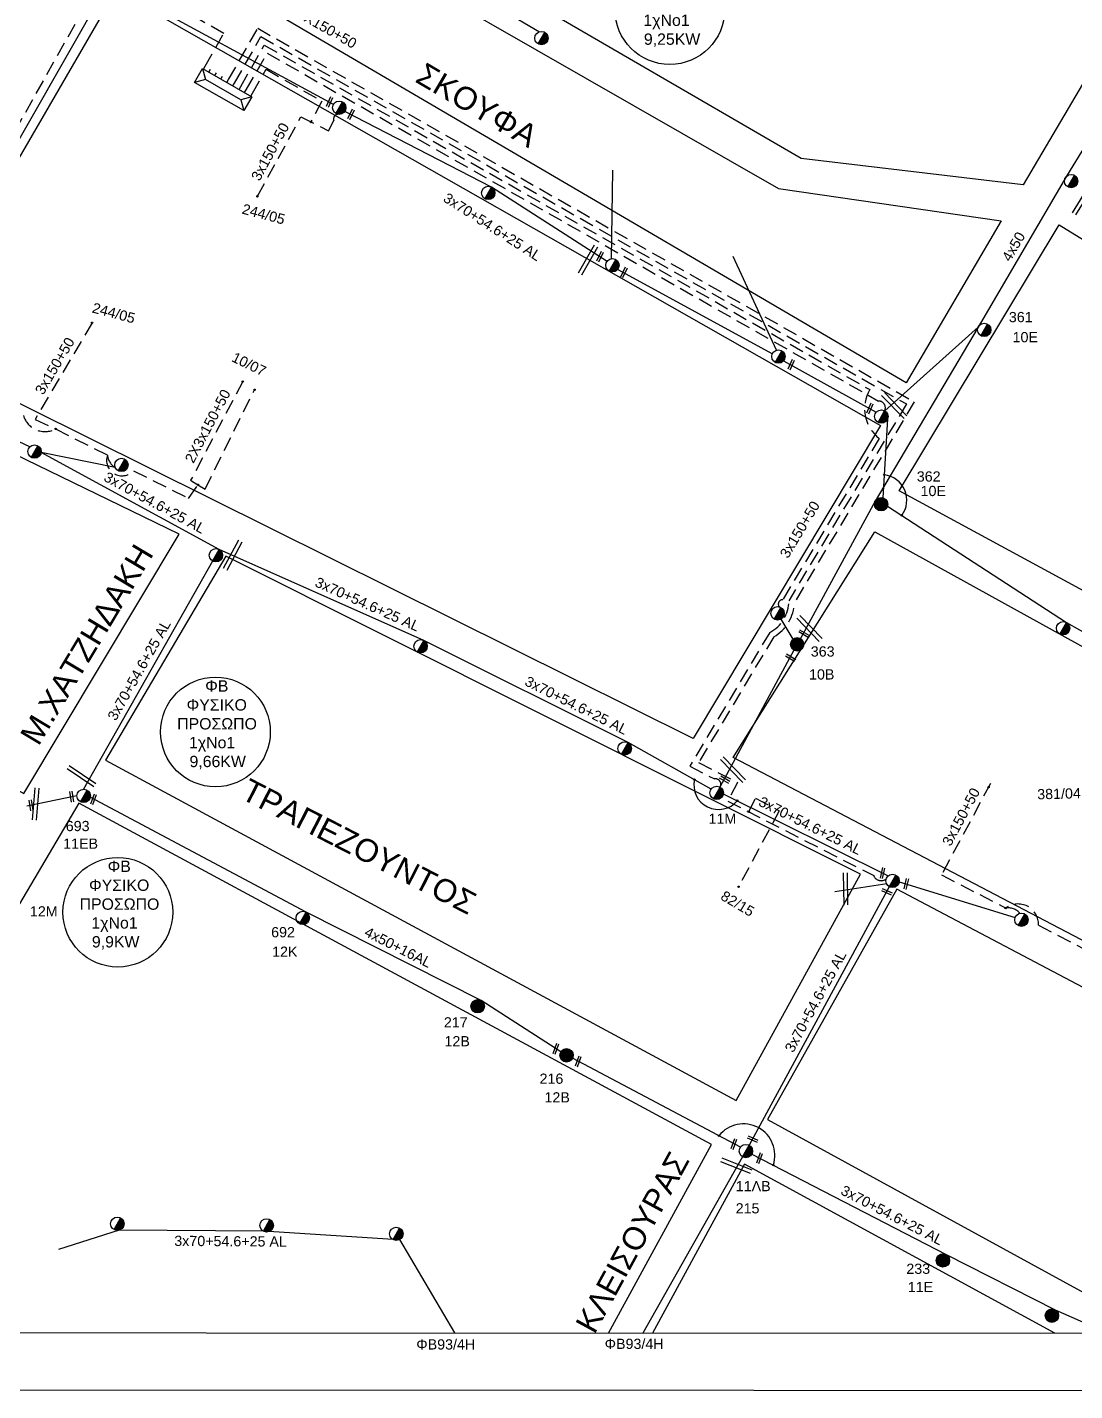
# Model space of a CAD drawing. Header units: millimetres. Extents: x 855 to 3091, y 750 to 2767.
# Drawn here: x 2217.2 to 2401.9, y 753.1 to 993.6 of the extents above; entities that cross this region are included whole.
import ezdxf
from ezdxf.enums import TextEntityAlignment as Align

# ---------------------------------------------------------------- set-up
doc = ezdxf.new("R2010")
doc.units = ezdxf.units.MM
doc.linetypes.add('DASHED', pattern=[19.05, 12.7, -6.35])
for name, color, linetype, lineweight in [('3x150+50', 7, 'Continuous', 30), ('3x70+54.6+25 AL', 7, 'SYN_LINE', 30), ('4x50', 7, 'Continuous', 30), ('4x50+16AL', 7, 'Continuous', 30), ('4x6CU', 7, 'Continuous', 30), ('Υπόβαθρο ΔΕΗ', 7, 'Continuous', 30)]:
    doc.layers.add(name, color=color, linetype=linetype, lineweight=lineweight)
for name, color, linetype in [('TEXT ΚΑΛΩΔΙΩΝ', 7, 'Continuous'), ('Άγνωστα', 7, 'Continuous'), ('Επιγραφές - Σχήματα', 7, 'Continuous'), ('Μηχανική τομή', 7, 'Continuous'), ('Στύλος Ξύλινος', 7, 'Continuous'), ('Στύλος Ξύλινος @ 1', 7, 'Continuous'), ('Στύλος ΦΜ', 7, 'Continuous'), ('Στύλος ΦΜ @ 1', 7, 'Continuous'), ('Συνδέσεις', 7, 'Continuous'), ('Τομή', 7, 'Continuous'), ('Υποσταθμός πόλεως', 7, 'Continuous')]:
    doc.layers.add(name, color=color, linetype=linetype)
doc.styles.add('arial', font='arial.ttf')
doc.styles.get("Standard").update_dxf_attribs({"font": 'arial.ttf'})
doc.linetypes.add('SYN_LINE', pattern='A,0.5,-0.0001,["/\\/\\/\\/",Standard,S=0.1,R=0,X=0,Y=-0.05],-0.25', length=0.7501)

# ---------------------------------------------------------------- blocks, each defined once
blk = doc.blocks.new('ΥΠΑΡΧΩΝ ΤΣΙΜΕΝΤΕΝΙΟΣ ΣΤΥΛΟΣ')
at = {"layer": 'Στύλος ΦΜ'}
blk.add_hatch(color=7, dxfattribs=at).paths.add_polyline_path([(-1.29, -2.28, 0.574793), (2.62, 0, 0.268822), (1.3, 2.27)])
at = {"layer": 'Στύλος ΦΜ', "color": 7}
blk.add_line((-1.29, -2.28), (1.3, 2.27), dxfattribs=at)
blk.add_circle((0, 0), 2.62, dxfattribs=at)
at = {"layer": 'Στύλος ΦΜ', "flags": 4}
for tag, p in [('ΑΡΙΘΜΟΣ', (-4.68, 8.05)), ('ΤΥΠΟΣ', (-4.91, 3.03))]:
    blk.add_attdef(tag, p, '', height=4, dxfattribs=at)
blk = doc.blocks.new('ΥΠΑΡΧΩΝ ΞΥΛΙΝΟΣ ΣΤΥΛΟΣ')
at = {"layer": 'Στύλος Ξύλινος'}
h = blk.add_hatch(color=7, dxfattribs=at)
h.paths.add_polyline_path([(-2.62, 0, 0.270008), (-1.29, -2.28), (1.3, 2.27, 0.576266)])
h.paths.add_polyline_path([(-1.29, -2.28, 0.574793), (2.62, 0, 0.268822), (1.3, 2.27)])
at = {"layer": 'Στύλος Ξύλινος', "color": 7}
blk.add_line((-1.29, -2.28), (1.3, 2.27), dxfattribs=at)
blk.add_circle((0, 0), 2.62, dxfattribs=at)
at = {"layer": 'Στύλος Ξύλινος', "flags": 4}
for tag, p in [('ΑΡΙΘΜΟΣ', (-4.91, 8.6)), ('ΤΥΠΟΣ', (-4.85, 3.39))]:
    blk.add_attdef(tag, p, '', height=4, dxfattribs=at)
blk = doc.blocks.new('ΥΠΟΣΤΑΘΜΟΣ ΠΟΛΕΩΣ 9 ΑΝΑΧΩΡΗΣΕΩΝ')
at = {"layer": 'Υποσταθμός πόλεως', "ltscale": 40}
for p, q in [((-9.63, -2.82), (-9.63, -4)), ((-7.12, -2.82), (-7.12, -4)), ((-4.84, -2.82), (-4.84, -4)), ((-2.36, -2.82), (-2.36, -4)), ((0.09, -2.82), (0.09, -4)), ((2.55, -2.82), (2.55, -4)), ((5.02, -2.82), (5.02, -4)), ((7.48, -2.82), (7.48, -4)), ((9.61, -2.82), (9.61, -4))]:
    blk.add_line(p, q, dxfattribs=at)
blk.add_lwpolyline([(-10.02, 2.82), (10.02, 2.82), (10.02, -2.82), (-10.02, -2.82)], close=True, dxfattribs=at)
for points in [[(-7.21, 0), (-10.02, 2.82)], [(-10.02, -2.82), (-7.21, 0)], [(-7.21, 0), (7.21, 0)], [(7.21, 0), (10.02, 2.82)], [(10.02, -2.82), (7.21, 0)]]:
    blk.add_lwpolyline(points, dxfattribs=at)
at = {"layer": 'Υποσταθμός πόλεως', "linetype": 'SYN_LINE', "ltscale": 40, "flags": 1}
for tag, p in [('ΜΕΤΑΣΧΗΜΑΤΙΣΜΟΣ', (10.79, 1.71)), ('ΙΣΧΥΣ', (10.77, -1.08)), ('ΑΡΙΘΜΟΣ', (10.89, -3.8))]:
    blk.add_attdef(tag, p, '', height=1.8, dxfattribs=at)
blk = doc.blocks.new('ΤΟΜΗ')
at = {"layer": 'Τομή', "ltscale": 40}
for p, q in [((-5.68, 0), (17.06, 0)), ((-5.68, -2.77), (17.06, -2.77))]:
    blk.add_line(p, q, dxfattribs=at)
blk = doc.blocks.new('ΜΗΧΑΝΙΚΗ ΤΟΜΗ')
at = {"layer": 'Μηχανική τομή', "ltscale": 40}
for p, q in [((-1.89, 0.78), (5.69, 0.78)), ((-1.89, -0.77), (5.69, -0.77))]:
    blk.add_line(p, q, dxfattribs=at)
blk = doc.blocks.new('_ΣΥΝΔΕΣΗ')
at = {"layer": 'Συνδέσεις', "linetype": 'SYN_LINE', "ltscale": 40}
blk.add_hatch(color=256, dxfattribs=at).paths.add_polyline_path([(0.5, -0.01, 1), (-0.5, -0.01, 1)])
at = {"layer": 'Συνδέσεις'}
blk.add_circle((0, -0.01), 0.5, dxfattribs=at)

msp = doc.modelspace()

# ---------------------------------------------------------------- linework, layer by layer
at = {"lineweight": -3, "ltscale": 0.2}
for centre in [(2330.49, 996.71), (2250.38, 869.32), (2233.17, 837.52)]:
    msp.add_circle(centre, 9.67, dxfattribs=at)
at = {"layer": '3x150+50', "lineweight": -3}
msp.add_lwpolyline([(876.93, 763.69), (2934.6, 763.16), (2934.6, 1746.06), (876.93, 1746.06)], close=True, dxfattribs=at)
at = {"layer": '3x150+50', "color": 133, "linetype": 'DASHED', "lineweight": -3, "ltscale": 0.2}
for points in [[(2248.55, 986.73), (2251.84, 992.51), (2234.04, 1002.65, 0.685474), (2229.32, 1000.73), (2209.66, 965.76, 0.262762), (2207.61, 962.41), (2192.97, 936.7), (2216.51, 925.11, 0.467057), (2222.21, 922.75)], [(2228.63, 941.49), (2218.58, 924.43), (2222.21, 922.75), (2231.34, 918.14, 0.235087), (2232.72, 915.94, -5.592383)], [(2231.34, 918.14, 0.814281), (2235.94, 915.38), (2245.65, 910.5), (2247.29, 912.92)]]:
    msp.add_lwpolyline(points, format="xyb", dxfattribs=at)
at = {"layer": '3x150+50', "color": 85, "linetype": 'DASHED', "lineweight": -3, "ltscale": 0.2}
msp.add_lwpolyline([(2252.69, 984.37), (2257.84, 993.42), (2373.59, 927.53), (2352.46, 892.19, -0.26118), (2348.82, 886.11), (2335.55, 863.92), (2342.41, 860.42), (2340.69, 857.14), (2366.43, 843.98, 0.503763), (2368.64, 843.41)], format="xyb", dxfattribs=at)
at = {"layer": '3x150+50', "color": 27, "linetype": 'DASHED', "lineweight": -3, "ltscale": 0.2}
for points in [[(2253.75, 983.76), (2258.41, 991.95), (2372.21, 927.16), (2351.46, 892.47, -0.282881), (2348.1, 886.86), (2334.01, 863.3), (2338.34, 861.05, -0.654839), (2339.33, 859.59)], [(2387.02, 860.21), (2378.39, 844.14), (2389.7, 838.26, -0.265191), (2392.21, 837.34, 83.212874)], [(2389.7, 838.26, -0.629979), (2395.48, 835.25), (2404.82, 830.39), (2413.33, 846.02)]]:
    msp.add_lwpolyline(points, format="xyb", dxfattribs=at)
at = {"layer": '3x150+50', "color": 1, "linetype": 'DASHED', "lineweight": -3, "ltscale": 0.2}
msp.add_lwpolyline([(2254.83, 983.15), (2258.99, 990.46), (2365.75, 929.69, 0.382257), (2367.42, 921.1), (2350.4, 892.65, 0.630165), (2349.78, 891.38)], format="xyb", dxfattribs=at)
at = {"layer": '3x150+50', "color": 2, "linetype": 'DASHED', "lineweight": -3, "ltscale": 0.2}
msp.add_lwpolyline([(2255.82, 982.59), (2259.49, 989.03), (2367.26, 927.68, -0.566161), (2368.37, 925.97)], format="xyb", dxfattribs=at)
at = {"layer": '3x150+50', "color": 6, "linetype": 'DASHED', "lineweight": -3, "ltscale": 0.2}
msp.add_lwpolyline([(2256.91, 981.97), (2259.31, 986.18), (2269.13, 980.59), (2267.21, 976.9)], dxfattribs=at)
msp.add_lwpolyline([(2257.79, 963.79), (2265.42, 977.81), (2270.29, 975.34), (2271.26, 977.15, -0.527544), (2272, 978.25, -256.955855)], format="xyb", dxfattribs=at)
at = {"layer": '3x150+50', "color": 133, "linetype": 'DASHED', "lineweight": -3, "ltscale": 0.2}
for points in [[(2255.2, 931.12), (2246.01, 913.71), (2247.29, 912.92)], [(2247.29, 912.92), (2248.54, 912.14), (2257.26, 929.67)]]:
    msp.add_lwpolyline(points, dxfattribs=at)
at = {"layer": '3x70+54.6+25 AL', "color": 5, "linetype": 'SYN_LINE', "lineweight": -3, "ltscale": 15}
for points in [[(2491.04, 1132.81), (2483.79, 1106.17), (2461.33, 1068.95), (2437.21, 1029.42), (2417.28, 994.84), (2400.43, 967.33)], [(2246.73, 1026.34), (2275.47, 1011.65), (2307.54, 992.81)], [(2384.84, 940.69), (2368.37, 925.97)]]:
    msp.add_lwpolyline(points, dxfattribs=at)
at = {"layer": '3x70+54.6+25 AL', "color": 6, "linetype": 'SYN_LINE', "lineweight": -3, "ltscale": 15}
for points in [[(2230.9, 1000.35), (2210.4, 964.56)], [(2271.19, 979.99), (2232.59, 1000.98)], [(2319.43, 952.31), (2299.06, 965.4), (2273.18, 978.74)]]:
    msp.add_lwpolyline(points, dxfattribs=at)
at = {"layer": '3x70+54.6+25 AL', "color": 2, "linetype": 'SYN_LINE', "lineweight": -3, "ltscale": 15}
for points in [[(2320.18, 952.78), (2320.45, 968.42)], [(2349.27, 936.65), (2341.68, 953.15)], [(2321.32, 950.9), (2348.57, 936.03)], [(2350.55, 934.78), (2366.87, 925.69)], [(2368.89, 924.56), (2368.07, 910.61)], [(2368.87, 909.15), (2400.4, 888.62), (2437.07, 867.91)]]:
    msp.add_lwpolyline(points, dxfattribs=at)
at = {"layer": '3x70+54.6+25 AL', "color": 133, "linetype": 'SYN_LINE', "lineweight": -3, "ltscale": 15}
for points in [[(2217.63, 919.58), (2192.97, 931.19)], [(2232.72, 915.94), (2219.66, 918.61)], [(2251.06, 901.5), (2219.66, 918.61)], [(2249.89, 899.46), (2227.09, 859.22)]]:
    msp.add_lwpolyline(points, dxfattribs=at)
at = {"layer": '3x70+54.6+25 AL', "color": 27, "linetype": 'SYN_LINE', "lineweight": -3, "ltscale": 15}
for points in [[(2337.79, 859.25), (2323.12, 867.44), (2287.12, 885.45), (2251.06, 901.5)], [(2339.92, 858.43), (2369, 843.94)], [(2370.93, 842.89), (2391.36, 836.57)], [(2343.32, 794.39), (2325.72, 763.32)], [(2281.69, 779.79), (2258.83, 781.27), (2233.42, 781.45), (2222.69, 778.02)], [(2292.58, 763.33), (2282.87, 779.8)]]:
    msp.add_lwpolyline(points, dxfattribs=at)
at = {"layer": '3x70+54.6+25 AL', "color": 1, "linetype": 'SYN_LINE', "lineweight": -3, "ltscale": 5}
msp.add_lwpolyline([(2350.08, 889.23), (2352.19, 885.67)], dxfattribs=at)
at = {"layer": '3x70+54.6+25 AL', "color": 85, "linetype": 'SYN_LINE', "lineweight": -3, "ltscale": 10}
msp.add_lwpolyline([(2225.97, 858.07), (2217.1, 856.21)], dxfattribs=at)
at = {"layer": '3x70+54.6+25 AL', "color": 85, "linetype": 'SYN_LINE', "lineweight": -3, "ltscale": 15}
for points in [[(2369.18, 842.02), (2344.49, 796.43)], [(2342.94, 796.09), (2313.35, 811.79)], [(2344.96, 794.88), (2379.23, 777.14), (2398.43, 767.4), (2407.78, 763.3)]]:
    msp.add_lwpolyline(points, dxfattribs=at)
at = {"layer": '4x50', "color": 5, "linetype": 'Continuous', "lineweight": -3, "ltscale": 0.2}
msp.add_lwpolyline([(2400.43, 967.33), (2384.84, 940.69), (2366.71, 910.05), (2353.53, 885.79)], dxfattribs=at)
at = {"layer": '4x50', "color": 1, "linetype": 'Continuous', "lineweight": -3, "ltscale": 0.2}
msp.add_lwpolyline([(2352.36, 883.74), (2339.33, 859.59)], dxfattribs=at)
at = {"layer": '4x50+16AL', "color": 85, "linetype": 'Continuous', "lineweight": -3, "ltscale": 15}
msp.add_lwpolyline([(2311.3, 812.93), (2297.2, 821.96), (2266.35, 837.54), (2228.3, 857.8)], dxfattribs=at)
at = {"layer": '4x6CU', "color": 85, "linetype": 'DASHED', "lineweight": -3, "ltscale": 0.2}
msp.add_lwpolyline([(2344.41, 855.24), (2345.59, 857.63), (2349.79, 855.42), (2342.61, 842.01)], dxfattribs=at)
at = {"layer": 'Επιγραφές - Σχήματα', "lineweight": -3}
msp.add_lwpolyline([(854.53, 1772.42), (3089.94, 1772.28), (3090.64, 753.14), (854.53, 753.28)], close=True, dxfattribs=at)
at = {"layer": 'Υπόβαθρο ΔΕΗ', "lineweight": -3}
for points in [[(2250.79, 1030.26), (2279.51, 1080.57), (2414.48, 1002.67), (2392.81, 965.79), (2353.65, 970.46)], [(2349.63, 965.14), (2388.93, 959.48), (2372.13, 930.91), (2238.23, 1009.41), (2247, 1024.03)], [(2196.24, 936.92), (2232.85, 1000.1), (2367.62, 923.38), (2334.59, 868.17)], [(2399.11, 958.76), (2547.02, 867.57), (2524.65, 828.45), (2370.91, 911.87)], [(2216.59, 858.45), (2243.98, 904.18), (2192.03, 929.44), (2166.94, 886.06)], [(2546.34, 805.27), (2528, 767.24), (2341.66, 864.84), (2366.63, 904.63)], [(2342.16, 804.35), (2364.11, 844.23), (2252.23, 900.32), (2231.01, 864.36)]]:
    msp.add_lwpolyline(points, close=True, dxfattribs=at)
for points in [[(2319.68, 763.32), (2337.86, 796.59), (2226.28, 856.78), (2172.43, 765.42)], [(2518.85, 763.27), (2370.49, 841.61), (2347.71, 800.95), (2416.54, 763.3)], [(2368.72, 842.51), (2359.6, 841.13)], [(2398.39, 763.3), (2343.64, 793.11), (2327.43, 763.32)]]:
    msp.add_lwpolyline(points, dxfattribs=at)
for centre, radius, start, end in [((2367.77, 910.2), 4.5, 323.4167, 83.1262), ((2339.06, 859.99), 4.34, 167.766, 320.0171), ((2343.47, 794.66), 5.54, 341.7839, 141.5199)]:
    msp.add_arc(centre, radius, start, end, dxfattribs=at)

# ---------------------------------------------------------------- block references
at = {"layer": 'Μηχανική τομή', "lineweight": -3}
for p, xscale, yscale, zscale, rotation in [((2270.34, 980.02), 0.2499999999999999, 0.2499999999999999, 0.2499999999999999, 65.68131416609452), ((2274.12, 977.83), 0.2499999999999999, 0.2499999999999999, 0.2499999999999999, 65.68131416609452), ((2318.02, 952.74), 0.2499999999999999, 0.2499999999999999, 0.2499999999999999, 65.68131416609452), ((2322.24, 949.96), 0.2499999999999999, 0.2499999999999999, 0.2499999999999999, 65.68131416609452), ((2351.7, 933.7), 0.2499999999999999, 0.2499999999999999, 0.2499999999999999, 65.68131416609452), ((2365.59, 925.96), 0.2499999999999999, 0.2499999999999999, 0.2499999999999999, 65.68131416609452), ((2354.56, 886.4), 0.2499999999999996, 0.2499999999999996, 0.4999999999999997, 149.574184027291), ((2352.19, 882.14), 0.2499999999999996, 0.2499999999999996, 0.4999999999999997, 149.574184027291), ((2340.59, 860.63), 0.2499999999999996, 0.2499999999999996, 0.4999999999999997, 149.574184027291), ((2225.13, 857.42), 0.2499999999999999, 0.2499999999999999, 0.2499999999999999, 98.34725244993525), ((2217.96, 855.93), 0.2499999999999999, 0.2499999999999999, 0.2499999999999999, 98.34725244993525), ((2228.75, 857.01), 0.2499999999999999, 0.2499999999999999, 0.2499999999999999, 70.31827554103585), ((2368.06, 844.89), 0.2499999999999998, 0.2499999999999998, 0.2499999999999998, 257.1952108763776), ((2368.29, 841.36), 0.2499999999999999, 0.2499999999999999, 0.2499999999999999, 335.0906107559186), ((2372.25, 842.98), 0.2499999999999999, 0.2499999999999999, 0.2499999999999999, 257.1952108763776), ((2310.25, 813.02), 0.2499999999999999, 0.2499999999999999, 0.2499999999999999, 70.31827554103585), ((2314.19, 810.8), 0.2499999999999999, 0.2499999999999999, 0.2499999999999999, 70.31827554103585), ((2341.66, 796.22), 0.2499999999999999, 0.2499999999999999, 0.2499999999999999, 70.31827554103585), ((2344.66, 797.73), 0.2499999999999999, 0.2499999999999999, 0.2499999999999999, 335.0906107559186), ((2346.16, 793.72), 0.2499999999999999, 0.2499999999999999, 0.2499999999999999, 70.31827554103585)]:
    msp.add_blockref('ΜΗΧΑΝΙΚΗ ΤΟΜΗ', p, dxfattribs=dict(at, xscale=xscale, yscale=yscale, zscale=zscale, rotation=rotation))
at = {"layer": 'Στύλος Ξύλινος @ 1', "lineweight": -3, "ltscale": 40}
ref = msp.add_blockref('ΥΠΑΡΧΩΝ ΞΥΛΙΝΟΣ ΣΤΥΛΟΣ', (2367.74, 909.48), dxfattribs=dict(at, xscale=0.4499999999998181, yscale=0.4499999999998181, zscale=0.4499999999998181))
ref.add_attrib('ΤΥΠΟΣ', '362', (2374.03, 913.48), dxfattribs={"layer": 'Στύλος Ξύλινος', "height": 1.8, "flags": 4})
ref.add_attrib('ΑΡΙΘΜΟΣ', '10E', (2374.7, 910.92), dxfattribs={"layer": 'Στύλος Ξύλινος', "height": 1.8, "flags": 4})
ref = msp.add_blockref('ΥΠΑΡΧΩΝ ΞΥΛΙΝΟΣ ΣΤΥΛΟΣ', (2352.94, 884.77), dxfattribs=dict(at, xscale=0.4499999999998181, yscale=0.4499999999998181, zscale=0.4499999999998181))
ref.add_attrib('ΤΥΠΟΣ', '363', (2355.34, 882.62), dxfattribs={"layer": 'Στύλος Ξύλινος', "height": 1.8, "flags": 4})
ref.add_attrib('ΑΡΙΘΜΟΣ', '10B', (2355.03, 878.57), dxfattribs={"layer": 'Στύλος Ξύλινος', "height": 1.8, "flags": 4})
ref = msp.add_blockref('ΥΠΑΡΧΩΝ ΞΥΛΙΝΟΣ ΣΤΥΛΟΣ', (2296.61, 820.94), dxfattribs=dict(at, xscale=0.4499999999998181, yscale=0.4499999999998181, zscale=0.4499999999998181))
ref.add_attrib('ΤΥΠΟΣ', '217', (2290.65, 817.21), dxfattribs={"layer": 'Στύλος Ξύλινος', "height": 1.8, "flags": 4})
ref.add_attrib('ΑΡΙΘΜΟΣ', '12B', (2290.76, 813.88), dxfattribs={"layer": 'Στύλος Ξύλινος', "height": 1.8, "flags": 4})
ref = msp.add_blockref('ΥΠΑΡΧΩΝ ΞΥΛΙΝΟΣ ΣΤΥΛΟΣ', (2312.28, 812.29), dxfattribs=dict(at, xscale=0.4499999999998181, yscale=0.4499999999998181, zscale=0.4499999999998181))
ref.add_attrib('ΤΥΠΟΣ', '216', (2307.52, 807.27), dxfattribs={"layer": 'Στύλος Ξύλινος', "height": 1.8, "flags": 4})
ref.add_attrib('ΑΡΙΘΜΟΣ', '12B', (2308.39, 803.98), dxfattribs={"layer": 'Στύλος Ξύλινος', "height": 1.8, "flags": 4})
ref = msp.add_blockref('ΥΠΑΡΧΩΝ ΞΥΛΙΝΟΣ ΣΤΥΛΟΣ', (2378.64, 776.11), dxfattribs=dict(at, xscale=0.4499999999998181, yscale=0.4499999999998181, zscale=0.4499999999998181))
ref.add_attrib('ΤΥΠΟΣ', '233', (2372.19, 773.75), dxfattribs={"layer": 'Στύλος Ξύλινος', "height": 1.8, "flags": 4})
ref.add_attrib('ΑΡΙΘΜΟΣ', '11E', (2372.44, 770.53), dxfattribs={"layer": 'Στύλος Ξύλινος', "height": 1.8, "flags": 4})
at = {"layer": 'Στύλος Ξύλινος @ 1', "lineweight": -3, "ltscale": 40, "xscale": 0.4499999999998181, "yscale": 0.4499999999998181, "zscale": 0.4499999999998181}
msp.add_blockref('ΥΠΑΡΧΩΝ ΞΥΛΙΝΟΣ ΣΤΥΛΟΣ', (2397.84, 766.38), dxfattribs=at)
at = {"layer": 'Στύλος ΦΜ @ 1', "lineweight": -3, "ltscale": 40, "xscale": 0.4499999999998181, "yscale": 0.4499999999998181, "zscale": 0.4499999999998181}
for p in [(2307.85, 991.68), (2272.21, 979.41), (2298.47, 964.38), (2320.38, 951.62), (2349.64, 935.53), (2367.78, 924.95), (2218.49, 918.77), (2233.8, 916.41), (2250.47, 900.48), (2349.49, 890.24), (2399.82, 887.6), (2286.54, 884.43), (2322.53, 866.42), (2369.76, 843.05), (2392.48, 836.2), (2233.08, 782.58), (2259.41, 782.3), (2282.27, 780.81)]:
    msp.add_blockref('ΥΠΑΡΧΩΝ ΤΣΙΜΕΝΤΕΝΙΟΣ ΣΤΥΛΟΣ', p, dxfattribs=at)
at = {"layer": 'Στύλος ΦΜ @ 1', "lineweight": -3, "ltscale": 40}
ref = msp.add_blockref('ΥΠΑΡΧΩΝ ΤΣΙΜΕΝΤΕΝΙΟΣ ΣΤΥΛΟΣ', (2401.23, 966.47), dxfattribs=dict(at, xscale=0.4499999999998181, yscale=0.4499999999998181, zscale=0.4499999999998181))
ref.add_attrib('ΤΥΠΟΣ', '360', (2405.27, 966.52), dxfattribs={"layer": 'Στύλος ΦΜ', "height": 1.8, "flags": 4})
ref.add_attrib('ΑΡΙΘΜΟΣ', '10E', (2406.11, 963.8), dxfattribs={"layer": 'Στύλος ΦΜ', "height": 1.8, "flags": 4})
ref = msp.add_blockref('ΥΠΑΡΧΩΝ ΤΣΙΜΕΝΤΕΝΙΟΣ ΣΤΥΛΟΣ', (2385.92, 940.23), dxfattribs=dict(at, xscale=0.4499999999998181, yscale=0.4499999999998181, zscale=0.4499999999998181))
ref.add_attrib('ΤΥΠΟΣ', '361', (2390.26, 941.59), dxfattribs={"layer": 'Στύλος ΦΜ', "height": 1.8, "flags": 4})
ref.add_attrib('ΑΡΙΘΜΟΣ', '10E', (2390.92, 938.05), dxfattribs={"layer": 'Στύλος ΦΜ', "height": 1.8, "flags": 4})
ref = msp.add_blockref('ΥΠΑΡΧΩΝ ΤΣΙΜΕΝΤΕΝΙΟΣ ΣΤΥΛΟΣ', (2227.15, 858.04), dxfattribs=dict(at, xscale=0.4499999999998181, yscale=0.4499999999998181, zscale=0.4499999999998181))
ref.add_attrib('ΤΥΠΟΣ', '693', (2223.99, 851.83), dxfattribs={"layer": 'Στύλος ΦΜ', "height": 1.8, "rotation": 360, "flags": 4})
ref.add_attrib('ΑΡΙΘΜΟΣ', '11EB', (2223.53, 848.73), dxfattribs={"layer": 'Στύλος ΦΜ', "height": 1.8, "rotation": 360, "flags": 4})
ref = msp.add_blockref('ΥΠΑΡΧΩΝ ΤΣΙΜΕΝΤΕΝΙΟΣ ΣΤΥΛΟΣ', (2338.75, 858.57), dxfattribs=dict(at, xscale=0.4499999999998181, yscale=0.4499999999998181, zscale=0.4499999999998181))
ref.add_attrib('ΤΥΠΟΣ', '11M', (2337.32, 853.12), dxfattribs={"layer": 'Στύλος ΦΜ', "height": 1.8, "flags": 4})
ref = msp.add_blockref('ΥΠΑΡΧΩΝ ΤΣΙΜΕΝΤΕΝΙΟΣ ΣΤΥΛΟΣ', (2214.42, 839.37), dxfattribs=dict(at, xscale=0.449999999999818, yscale=0.449999999999818, zscale=0.449999999999818))
ref.add_attrib('ΤΥΠΟΣ', '12M', (2217.67, 836.78), dxfattribs={"layer": 'Στύλος ΦΜ', "height": 1.8, "flags": 4})
ref = msp.add_blockref('ΥΠΑΡΧΩΝ ΤΣΙΜΕΝΤΕΝΙΟΣ ΣΤΥΛΟΣ', (2265.77, 836.52), dxfattribs=dict(at, xscale=0.4499999999998181, yscale=0.4499999999998181, zscale=0.4499999999998181))
ref.add_attrib('ΤΥΠΟΣ', '692', (2260.2, 833.11), dxfattribs={"layer": 'Στύλος ΦΜ', "height": 1.8, "rotation": 360, "flags": 4})
ref.add_attrib('ΑΡΙΘΜΟΣ', '12K', (2260.37, 829.67), dxfattribs={"layer": 'Στύλος ΦΜ', "height": 1.8, "rotation": 360, "flags": 4})
ref = msp.add_blockref('ΥΠΑΡΧΩΝ ΤΣΙΜΕΝΤΕΝΙΟΣ ΣΤΥΛΟΣ', (2343.9, 795.41), dxfattribs=dict(at, xscale=0.4499999999998181, yscale=0.4499999999998181, zscale=0.4499999999998181))
ref.add_attrib('ΤΥΠΟΣ', '11ΛB', (2342.11, 788.32), dxfattribs={"layer": 'Στύλος ΦΜ', "height": 1.8, "rotation": 360, "flags": 4})
ref.add_attrib('ΑΡΙΘΜΟΣ', '215', (2342.1, 784.41), dxfattribs={"layer": 'Στύλος ΦΜ', "height": 1.8, "rotation": 360, "flags": 4})
at = {"layer": 'Συνδέσεις', "lineweight": -3, "xscale": 0.25, "yscale": 0.25, "zscale": 0.25}
for p in [(2267.21, 976.9), (2257.79, 963.79), (2228.63, 941.49), (2255.2, 931.12), (2257.27, 929.67), (2222.21, 922.76), (2368.31, 914.66), (2247.29, 912.92), (2371.38, 907.52), (2334.81, 860.92), (2386.69, 859.6), (2342.38, 857.21), (2344.41, 855.24), (2342.61, 842.01), (2389.7, 838.26), (2339.13, 798.11), (2348.74, 792.93)]:
    msp.add_blockref('_ΣΥΝΔΕΣΗ', p, dxfattribs=at)
at = {"layer": 'Τομή', "lineweight": -3}
for p, xscale, yscale, zscale, rotation in [((2404.27, 964.15), 0.2499999999999998, 0.2499999999999998, 0.2499999999999998, 238.4154395279645), ((2315.08, 951.52), 0.2499999999999998, 0.2499999999999998, 0.2499999999999998, 60.31375515674544), ((2369.31, 928.14), 0.2499999999999999, 0.2499999999999999, 0.2499999999999999, 314.049621120115), ((2252.49, 899.43), 0.2499999999999999, 0.2499999999999999, 0.2499999999999999, 61.92086226913635), ((2354.38, 888.84), 0.2499999999999999, 0.2499999999999999, 0.2499999999999999, 314.049621120115), ((2227.75, 860.41), 0.2499999999999999, 0.2499999999999999, 0.2499999999999999, 146.045444641574), ((2340.88, 863.94), 0.2499999999999999, 0.2499999999999999, 0.2499999999999999, 314.049621120115), ((2218.26, 855.22), 0.2499999999999999, 0.2499999999999999, 0.2499999999999999, 85.587185538834), ((2361.18, 840.22), 0.2499999999999998, 0.2499999999999998, 0.2499999999999998, 90.90462652141653), ((2343.42, 791.95), 0.2499999999999999, 0.2499999999999999, 0.2499999999999999, 158.2147983854512)]:
    msp.add_blockref('ΤΟΜΗ', p, dxfattribs=dict(at, xscale=xscale, yscale=yscale, zscale=zscale, rotation=rotation))
at = {"layer": 'Υποσταθμός πόλεως', "lineweight": -3, "xscale": 0.4999999999999999, "yscale": 0.4999999999999999, "zscale": 0.4999999999999999, "rotation": 150.3481773358241}
msp.add_blockref('ΥΠΟΣΤΑΘΜΟΣ ΠΟΛΕΩΣ 9 ΑΝΑΧΩΡΗΣΕΩΝ', (2251.74, 982.61), dxfattribs=at)

# ---------------------------------------------------------------- texts
at = {"lineweight": -3, "ltscale": 40, "insert": (2256.43, 861.25), "char_height": 4, "width": 65.6312, "attachment_point": 1, "rotation": 332.858, "style": 'arial'}
msp.add_mtext('TPAΠEZOYNTOΣ', dxfattribs=at)
at = {"layer": 'TEXT ΚΑΛΩΔΙΩΝ', "linetype": 'Continuous', "lineweight": -3, "ltscale": 0.2}
for s, rotation, p in [('3x150+50', 61.4574, (2260.02, 971.66)), ('3x70+54.6+25 AL', 327.2547, (2299.21, 958.4)), ('4x50', 59.6665, (2391.08, 954.92)), ('3x150+50', 59.4975, (2222.05, 933.87)), ('2X3x150+50', 62.1495, (2249.01, 923.26)), ('3x70+54.6+25 AL', 331.4204, (2239.68, 909.75)), ('3x150+50', 59.1148, (2353.4, 905.03)), ('3x70+54.6+25 AL', 336.0071, (2277.19, 891.85)), ('3x70+54.6+25 AL', 60.4583, (2236.92, 880.23)), ('3x70+54.6+25 AL', 333.4196, (2314.02, 874.01)), ('3x150+50', 61.7618, (2381.83, 854.35)), ('3x70+54.6+25 AL', 333.5162, (2355.26, 852.8)), ('4x50+16AL', 333.1992, (2282.59, 831.36)), ('3x70+54.6+25 AL', 61.5605, (2356.17, 821.79)), ('3x70+54.6+25 AL', 332.6254, (2369.67, 784.11)), ('3x70+54.6+25 AL', 359.5929, (2253.05, 779.51))]:
    msp.add_text(s, height=1.8, rotation=rotation, dxfattribs=at).set_placement(p, align=Align.MIDDLE_CENTER)
at = {"layer": 'Άγνωστα', "lineweight": -3, "ltscale": 40, "char_height": 1.8, "attachment_point": 1, "style": 'arial'}
for s, insert, width, rotation in [('3X150+50', (2265.49, 997.05), 34.0855, 330.2441), ('244/05', (2255.39, 962.51), 12.7137, 345.0577), ('244/05', (2228.97, 945.07), 12.7137, 345.0577), ('10/07', (2253.87, 936.38), 12.7137, 333.9582), ('381/04', (2395.24, 859.23), 12.7137, 1.4377), ('82/15', (2340.2, 841.43), 12.7137, 329.2762)]:
    msp.add_mtext(s, dxfattribs=dict(at, insert=insert, width=width, rotation=rotation))
at = {"layer": 'Άγνωστα', "lineweight": -3, "ltscale": 0.2, "char_height": 1.8, "width": 18.6352, "attachment_point": 1, "style": 'arial'}
for insert in [(2285.79, 762.21), (2319, 762.31)]:
    msp.add_mtext('ΦB93/4H', dxfattribs=dict(at, insert=insert))
at = {"layer": 'Υπόβαθρο ΔΕΗ', "lineweight": -3}
for s, rotation, p in [('ΣΚΟΥΦΑ', 329.6175, (2296.5, 979.88)), ('Μ.ΧΑΤΖΗΔΑΚΗ', 59.0848, (2227.68, 884.76)), ('ΚΛΕΙΣΟΥΡΑΣ', 61.3391, (2323.88, 779.34))]:
    msp.add_text(s, height=4, rotation=rotation, dxfattribs=at).set_placement(p, align=Align.MIDDLE_CENTER)
at = {"layer": 'Υπόβαθρο ΔΕΗ', "lineweight": -3, "char_height": 2, "width": 17.2548, "attachment_point": 1}
for s, insert in [('{\\W5.64925; }1χΝο1\\P{\\W5.75643; }9,25KW', (2321.45, 995.84)), ('{\\W8.64836; }ΦΒ \\P{\\W4.42067; }ΦΥΣΙΚΟ \\P{\\W2.28183; }ΠΡΟΣΩΠΟ', (2241.86, 878.43)), ('{\\W5.64925; }1χΝο1\\P{\\W5.75643; }9,66KW', (2241.34, 868.45)), ('{\\W8.64836; }ΦΒ \\P{\\W4.42067; }ΦΥΣΙΚΟ \\P{\\W2.28183; }ΠΡΟΣΩΠΟ', (2224.66, 846.63)), ('{\\W5.64925; }1χΝο1\\P{\\W5.75643; }9,9KW', (2224.13, 836.65))]:
    msp.add_mtext(s, dxfattribs=dict(at, insert=insert))

doc.saveas('drawing.dxf')
